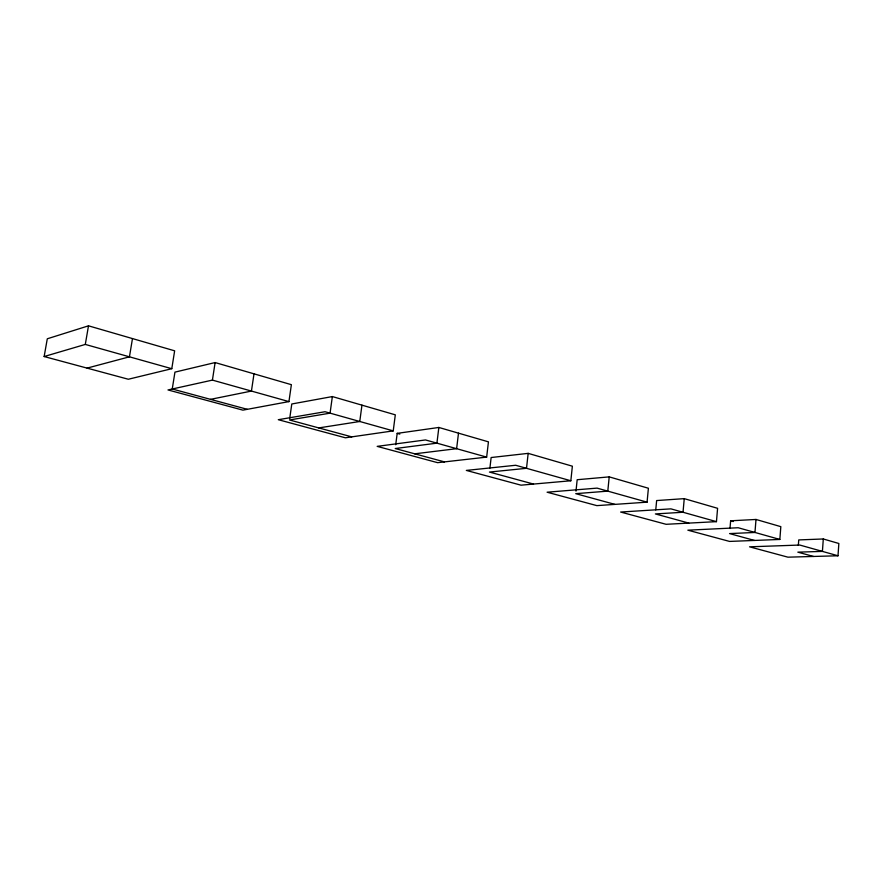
<?xml version="1.0" encoding="UTF-8"?>
<svg xmlns="http://www.w3.org/2000/svg" width="883" height="883" viewBox="0 0 883 883"><rect width="100%" height="100%" fill="white"/><g stroke="black" fill="none" stroke-linecap="round" stroke-linejoin="round"><path stroke-width="1.32" d="M838 555.771L799.777 545.043L749.546 546.82L787.934 557.173L838 555.771L838.85 543.486L823.298 538.972L798.74 539.921L798.342 545.363M823.298 538.972L822.415 551.4L797.835 552.151L813.464 556.456M779.844 539.447L738.21 527.747L687.857 530.175L729.557 541.422L779.844 539.447L780.826 526.654L756.003 519.458L730.638 520.804L729.998 528.476M756.003 519.458L754.965 532.46L729.568 533.586L754.479 540.44M716.455 521.643L670.914 508.862L620.628 512.041L666.102 524.303L716.455 521.643L717.592 508.31L684.248 498.641L656.643 500.562L655.76 509.921M684.248 498.641L683.023 512.261L655.385 513.928L688.806 523.1M647.073 502.162L597.074 488.122L547.096 492.206L596.864 505.628L647.073 502.162L648.398 488.244L609.215 476.875L577.173 479.723L575.992 491.125M609.215 476.875L607.791 491.136L575.727 493.663L614.91 504.381M570.837 480.76L515.672 465.264L466.323 470.418L521.025 485.175L570.837 480.76L572.372 466.191L528.166 453.365L491.136 457.526L489.91 468.1M528.166 453.365L526.511 468.31L489.447 472.063L533.52 484.061M486.654 457.118L425.496 439.944L377.173 446.368L437.604 462.67L486.654 457.118L488.442 441.842L438.851 427.46L397.184 433.365L395.716 444.745M458.498 433.156L456.621 448.685L414.712 453.818M438.851 427.46L436.919 443.156L395.231 448.531L444.469 461.886M393.233 430.882L325.032 411.732L278.3 419.701L345.374 437.791L393.233 430.882L395.308 414.833L332.361 396.566L291.787 403.984L289.69 418.641M361.953 405.154L359.767 421.489L318.763 427.913M332.361 396.566L330.065 413.156L289.492 419.977L351.776 436.864M288.94 401.599L212.417 380.109L167.991 389.944L242.891 410.142L288.94 401.599L291.379 384.679L215.121 362.56L174.944 372.129L172.251 388.995L247.317 409.326M254.006 373.84L251.434 391.07L210.496 399.359M212.417 380.109L215.121 362.56M171.788 368.708L174.646 350.816L88.499 325.827L47.296 338.785L44.15 356.533L128.333 379.249L171.788 368.708L85.298 344.425L44.15 356.533M132.472 338.586L129.448 356.82L87.086 368.112M85.298 344.425L88.499 325.827M397.184 433.365L399.833 434.105M730.638 520.804L733.254 521.544"/></g></svg>
